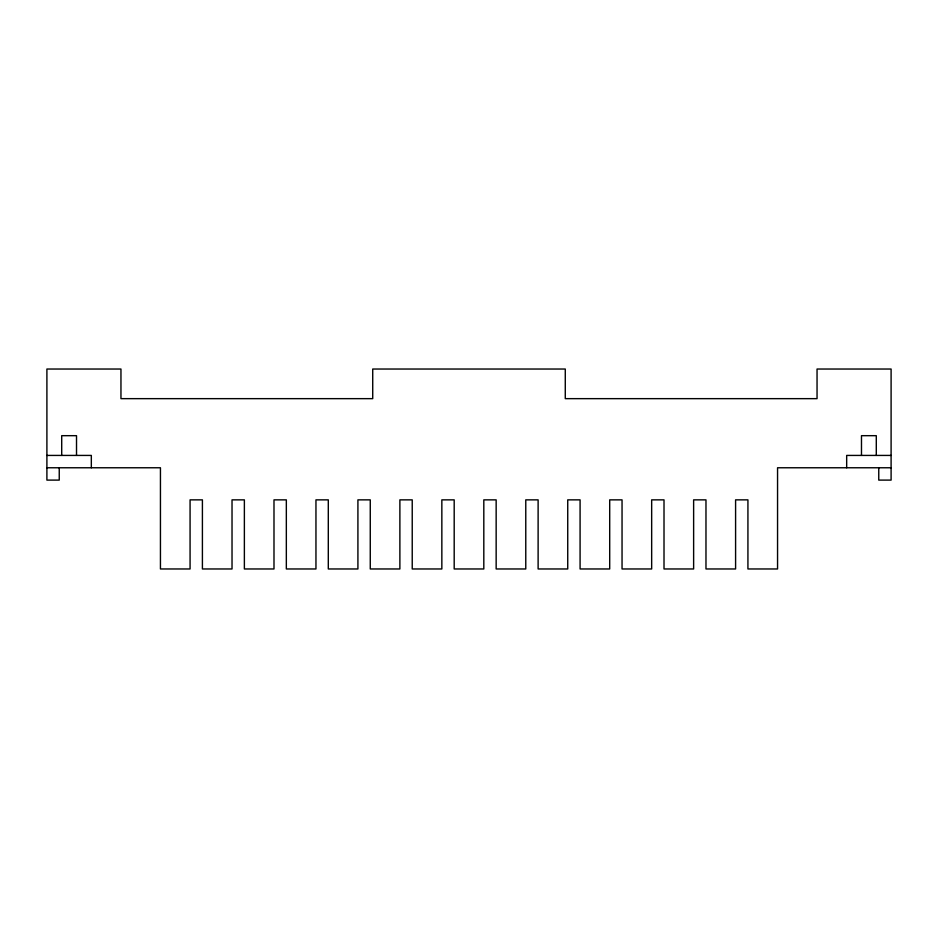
<?xml version="1.0" encoding="UTF-8"?>
<svg xmlns="http://www.w3.org/2000/svg" width="938" height="938" viewBox="0 0 938 938"><rect width="100%" height="100%" fill="white"/><g stroke="black" fill="none" stroke-linecap="round" stroke-linejoin="round"><path stroke-width="1.41" d="M46.9 455.422L91.326 455.422L91.326 467.769M891.1 455.422L846.674 455.422L846.674 467.769M46.9 467.769L160.445 467.769L160.445 568.967L190.074 568.967L190.074 499.86L202.409 499.86L202.409 568.967L232.026 568.967L232.026 499.86L244.372 499.86L244.372 568.967L273.99 568.967L273.99 499.86L286.336 499.86L286.336 568.967L315.954 568.967L315.954 499.86L328.3 499.86L328.3 568.967L357.917 568.967L357.917 499.86L370.264 499.86L370.264 568.967L399.881 568.967L399.881 499.86L412.228 499.86L412.228 568.967L441.845 568.967L441.845 499.86L454.191 499.86L454.191 568.967L483.809 568.967L483.809 499.86L496.155 499.86L496.155 568.967L525.772 568.967L525.772 499.86L538.119 499.86L538.119 568.967L567.736 568.967L567.736 499.86L580.083 499.86L580.083 568.967L609.7 568.967L609.7 499.86L622.046 499.86L622.046 568.967L651.664 568.967L651.664 499.86L664.01 499.86L664.01 568.967L693.628 568.967L693.628 499.86L705.974 499.86L705.974 568.967L735.591 568.967L735.591 499.86L747.926 499.86L747.926 568.967L777.555 568.967L777.555 467.769L891.1 467.769M878.754 467.769L878.754 480.104L891.1 480.104L891.1 369.033L817.045 369.033L817.045 398.65L565.274 398.65L565.274 369.033L372.726 369.033L372.726 398.65L120.955 398.65L120.955 369.033L46.9 369.033L46.9 480.104L59.246 480.104L59.246 467.769M876.291 455.422L876.291 435.678L861.483 435.678L861.483 455.422M76.517 455.422L76.517 435.678L61.709 435.678L61.709 455.422"/></g></svg>
